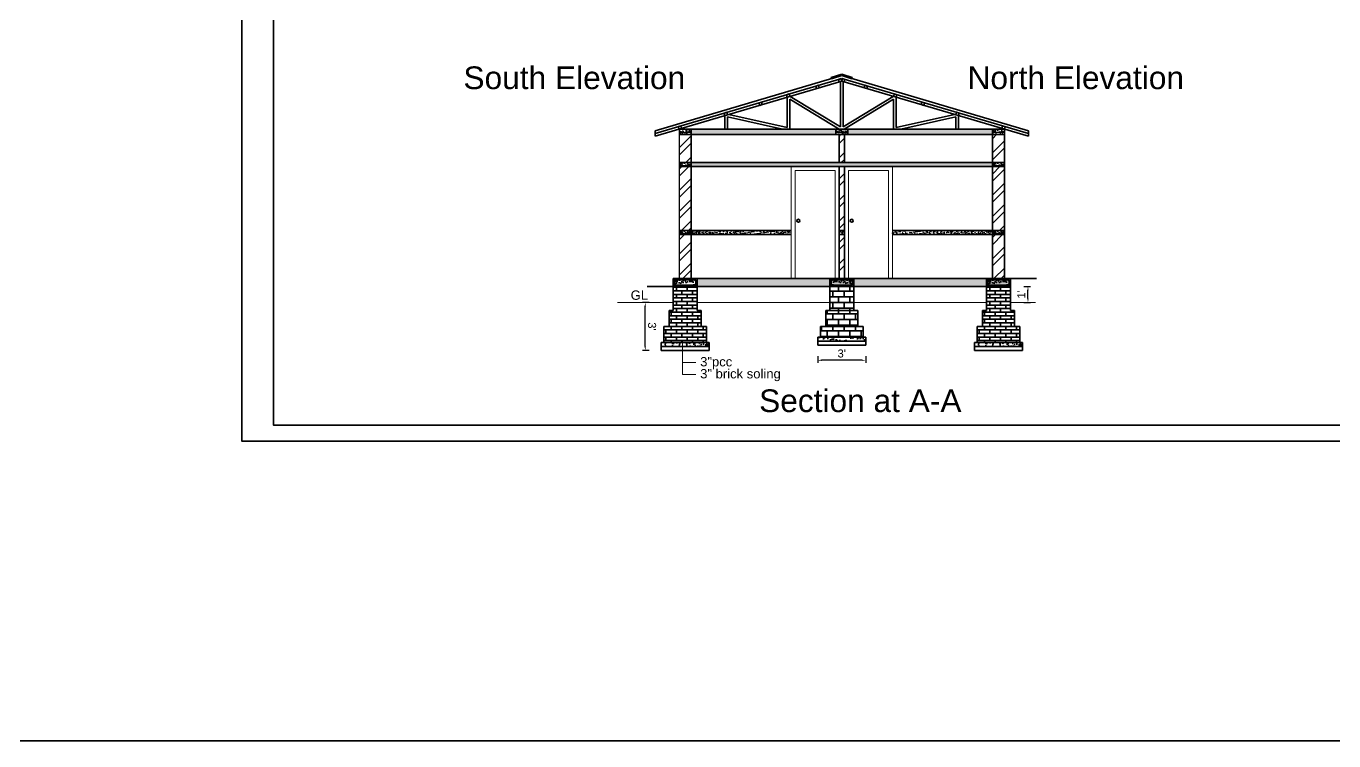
# Model space of a CAD drawing. Header units: inches. Extents: x 358077 to 378079, y -36324 to -23949.
# Drawn here: x 363263 to 364244, y -33374 to -32838 of the extents above; entities that cross this region are included whole.
import ezdxf

# ---------------------------------------------------------------- set-up
doc = ezdxf.new("R2010")
doc.units = ezdxf.units.IN
doc.header["$LTSCALE"] = 2
doc.header["$MEASUREMENT"] = 0
doc.header["$PDMODE"] = 34
doc.layers.get('0').update_dxf_attribs({"linetype": 'CONTINUOUS'})
doc.layers.get('DEFPOINTS').update_dxf_attribs({"color": 141, "linetype": 'CONTINUOUS'})
for name, color, linetype, lineweight in [('door', 20, 'CONTINUOUS', 35), ('steps', 253, 'CONTINUOUS', 20), ('WALL - A', 1, 'CONTINUOUS', 40)]:
    doc.layers.add(name, color=color, linetype=linetype, lineweight=lineweight)
doc.layers.add('Normal Wall', color=7, linetype='CONTINUOUS', lineweight=35, true_color=0xffaf89)
doc.styles.add('Lettring Text', font='arial.ttf')
doc.styles.get("Standard").update_dxf_attribs({"font": 'ARIALN.TTF'})
doc.dimstyles.new('Copy of Standard', dxfattribs={"dimtxt": 6, "dimasz": 2.875, "dimexe": 2, "dimexo": 4, "dimgap": 2, "dimtad": 1, "dimdec": 0, "dimrnd": 1, "dimzin": 0, "dimdsep": 46, "dimlunit": 4, "dimtxsty": 'Lettring Text', "dimcen": 0.1, "dimclrd": 7, "dimclre": 7, "dimclrt": 7, "dimazin": 0, "dimtfac": 0.645, "dimtdec": 0, "dimtmove": 1, "dimatfit": 0, "dimfxl": 3, "dimfxlon": 1, "dimtfillclr": 256, "dimtolj": 1, "dimtzin": 0, "dimlwd": -1, "dimlwe": -1, "dimarcsym": 2})
pattern_1 = [(50, (-55.0174, -3635.236), (3.586300913, -0.313760675), [0.375, -4.125]), (355, (-55.0174, -3635.236), (-0.693756668, 3.76096067), [0.3, -3.3]), (100.4514445, (-54.7186, -3635.262), (2.892544234, 3.447199955), [0.31870096, -3.50571056]), (46.1842, (-55.0174, -3634.236), (5.336206653, -0.827596404), [0.5625, -6.1875]), (96.6356355, (-54.573, -3634.305), (4.67330973, 4.870593004), [0.47805171, -5.2585688]), (351.184164, (-55.0174, -3634.236), (4.673309725, 4.870593), [0.45, -4.950000005]), (21, (-54.5174, -3634.486), (2.98453526, -2.013094453), [0.375, -4.125]), (326, (-54.5174, -3634.486), (1.21657666, 3.625750225), [0.3, -3.3]), (71.4514447, (-54.2687, -3634.6537), (4.201111884, 1.612655764), [0.31870095, -3.50571056]), (37.5, (-55.0174, -3635.2359), (0.0607992766, 1.664469269), [0, -3.26, 0, -3.35, 0, -3.3125]), (7.5, (-55.0174, -3635.2359), (1.315347687, 1.972058559), [0, -1.91, 0, -3.185, 0, -1.2625]), (327.5, (-56.1324, -3635.2359), (2.669112181, -0.1127743587), [0, -1.25, 0, -3.9, 0, -5.175]), (317.5, (-56.6324, -3635.236), (2.915930847, 0.500524912), [0, -1.625, 0, -2.59, 0, -3.675])]
pattern_2 = [(45, (-55.017, -3635.236), (-7.9549513, 7.9549513), []), (45, (-49.714, -3635.236), (-7.9549513, 7.9549513), [])]
pattern_3 = [(50, (299428.989, 83484.9704), (5.73808146, -0.50201708), [0.6, -6.6]), (355, (299428.989, 83484.9704), (-1.11001067, 6.01753707), [0.48, -5.28]), (100.4514, (299429.4673, 83484.9286), (4.62807505, 5.51551634), [0.50992152, -5.6091369]), (46.1842, (299428.989, 83486.5704), (8.5379284, -1.3241521), [0.9, -9.9]), (96.6356, (299429.701, 83486.46), (7.47730164, 7.79294297), [0.7648823, -8.413704]), (351.1842, (299428.989, 83486.57), (7.47729556, 7.7929488), [0.72, -7.92]), (21, (299429.789, 83486.1704), (4.77525642, -3.22095113), [0.6, -6.6]), (326, (299429.789, 83486.1704), (1.94652266, 5.80120036), [0.48, -5.28]), (71.4514, (299430.187, 83485.902), (6.72178103, 2.58024397), [0.50992152, -5.6091369]), (37.5, (299428.9891, 83484.9704), (0.097278843, 2.66315083), [0, -5.216, 0, -5.36, 0, -5.3]), (7.5, (299428.989, 83484.9704), (2.1045563, 3.155293695), [0, -3.056, 0, -5.096, 0, -2.02]), (327.5, (299427.2051, 83484.9704), (4.27057949, -0.180438974), [0, -2, 0, -6.24, 0, -8.28]), (317.5, (299426.405, 83484.9704), (4.66548935, 0.80083986), [0, -2.6, 0, -4.144, 0, -5.88])]
pattern_4 = [(50, (299663.989, 83484.9704), (5.73808146, -0.50201708), [0.6, -6.6]), (355, (299663.989, 83484.9704), (-1.11001067, 6.01753707), [0.48, -5.28]), (100.4514, (299664.4673, 83484.9286), (4.62807505, 5.51551634), [0.50992152, -5.6091369]), (46.1842, (299663.989, 83486.5704), (8.5379284, -1.3241521), [0.9, -9.9]), (96.6356, (299664.701, 83486.46), (7.47730164, 7.79294297), [0.7648823, -8.413704]), (351.1842, (299663.989, 83486.57), (7.47729556, 7.7929488), [0.72, -7.92]), (21, (299664.789, 83486.1704), (4.77525642, -3.22095113), [0.6, -6.6]), (326, (299664.789, 83486.1704), (1.94652266, 5.80120036), [0.48, -5.28]), (71.4514, (299665.187, 83485.902), (6.72178103, 2.58024397), [0.50992152, -5.6091369]), (37.5, (299663.9891, 83484.9704), (0.097278843, 2.66315083), [0, -5.216, 0, -5.36, 0, -5.3]), (7.5, (299663.989, 83484.9704), (2.1045563, 3.155293695), [0, -3.056, 0, -5.096, 0, -2.02]), (327.5, (299662.2051, 83484.9704), (4.27057949, -0.180438974), [0, -2, 0, -6.24, 0, -8.28]), (317.5, (299661.405, 83484.9704), (4.66548935, 0.80083986), [0, -2.6, 0, -4.144, 0, -5.88])]
pattern_5 = [(130, (428202.983, 83484.9704), (-5.73808146, -0.50201708), [0.6, -6.6]), (185, (428202.983, 83484.9704), (1.11001067, 6.01753707), [0.48, -5.28]), (79.5486, (428202.505, 83484.9286), (-4.62807505, 5.51551634), [0.50992152, -5.6091369]), (133.8158, (428202.983, 83486.5704), (-8.5379284, -1.3241521), [0.9, -9.9]), (83.3644, (428202.271, 83486.46), (-7.47730164, 7.79294297), [0.7648823, -8.413704]), (188.8158, (428202.983, 83486.57), (-7.47729556, 7.7929488), [0.72, -7.92]), (159, (428202.183, 83486.1704), (-4.77525642, -3.22095113), [0.6, -6.6]), (214, (428202.183, 83486.1704), (-1.94652266, 5.80120036), [0.48, -5.28]), (108.5486, (428201.785, 83485.902), (-6.72178103, 2.58024397), [0.50992152, -5.6091369]), (142.5, (428202.983, 83484.9704), (-0.097278843, 2.66315083), [0, -5.216, 0, -5.36, 0, -5.3]), (172.5, (428202.983, 83484.9704), (-2.1045563, 3.155293695), [0, -3.056, 0, -5.096, 0, -2.02]), (212.5, (428204.767, 83484.9704), (-4.27057949, -0.180438974), [0, -2, 0, -6.24, 0, -8.28]), (222.5, (428205.567, 83484.9704), (-4.66548935, 0.80083986), [0, -2.6, 0, -4.144, 0, -5.88])]
pattern_6 = [(0, (396070.4567, 46225.605), (0, 4.25), []), (90, (396070.457, 46225.605), (-8.5, 5e-16), [4.25, -4.25]), (90, (396074.707, 46225.605), (-8.5, 5e-16), [-4.25, 4.25])]

# ---------------------------------------------------------------- blocks, each defined once
blk = doc.blocks.new('*D424')
at = {"color": 7, "transparency": 16777216}
for p, q in [((363730.42, -33045.26), (363725.42, -33045.26)), ((363727.42, -33078.38), (363727.42, -33048.13)), ((363730.42, -33081.25), (363725.42, -33081.25))]:
    blk.add_line(p, q, dxfattribs=at)
at = {"color": 7, "linetype": 'ByBlock', "transparency": 16777216}
for points in [[(363727.9, -33048.13), (363726.94, -33048.13), (363727.42, -33045.26)], [(363727.9, -33078.38), (363726.94, -33078.38), (363727.42, -33081.25)]]:
    blk.add_solid(points, dxfattribs=at)
at = {"layer": 'DEFPOINTS', "color": 0, "linetype": 'ByBlock', "transparency": 16777216}
for p in [(363727.42, -33045.26), (363739.24, -33045.26), (363739.24, -33081.25)]:
    blk.add_point(p, dxfattribs=at)
at = {"color": 7, "linetype": 'ByBlock', "lineweight": 5, "transparency": 16777216, "insert": (363732.49, -33063.25), "char_height": 6, "attachment_point": 5, "rotation": 270.00118, "style": 'Lettring Text'}
blk.add_mtext("\\A1;3'", dxfattribs=at)
blk = doc.blocks.new('*D425')
at = {"color": 7, "transparency": 16777216}
for p, q in [((364011.45, -33033.25), (364016.45, -33033.25)), ((364014.45, -33042.38), (364014.45, -33036.13)), ((364011.45, -33045.26), (364016.45, -33045.26))]:
    blk.add_line(p, q, dxfattribs=at)
at = {"color": 7, "linetype": 'ByBlock', "transparency": 16777216}
for points in [[(364013.97, -33036.13), (364014.93, -33036.13), (364014.45, -33033.25)], [(364013.97, -33042.38), (364014.93, -33042.38), (364014.45, -33045.26)]]:
    blk.add_solid(points, dxfattribs=at)
at = {"layer": 'DEFPOINTS', "color": 0, "linetype": 'ByBlock', "transparency": 16777216}
for p in [(364001.24, -33033.25), (364014.45, -33033.25), (364001.24, -33045.26)]:
    blk.add_point(p, dxfattribs=at)
at = {"color": 7, "linetype": 'ByBlock', "lineweight": 5, "transparency": 16777216, "insert": (364009.44, -33039.25), "char_height": 6, "attachment_point": 5, "rotation": 90, "style": 'Lettring Text'}
blk.add_mtext("\\A1;1'", dxfattribs=at)
blk = doc.blocks.new('*D423')
at = {"color": 7, "transparency": 16777216}
for p, q in [((363856.74, -33085.64), (363856.74, -33090.64)), ((363889.86, -33088.64), (363859.61, -33088.64)), ((363892.74, -33085.64), (363892.74, -33090.64))]:
    blk.add_line(p, q, dxfattribs=at)
at = {"color": 7, "linetype": 'ByBlock', "transparency": 16777216}
for points in [[(363859.61, -33088.16), (363859.61, -33089.12), (363856.74, -33088.64)], [(363889.86, -33088.16), (363889.86, -33089.12), (363892.74, -33088.64)]]:
    blk.add_solid(points, dxfattribs=at)
at = {"layer": 'DEFPOINTS', "color": 0, "linetype": 'ByBlock', "transparency": 16777216}
for p in [(363856.74, -33077.25), (363892.74, -33077.25), (363856.74, -33088.64)]:
    blk.add_point(p, dxfattribs=at)
at = {"color": 7, "linetype": 'ByBlock', "lineweight": 5, "transparency": 16777216, "insert": (363874.74, -33083.57), "char_height": 6, "attachment_point": 5, "style": 'Lettring Text'}
blk.add_mtext("\\A1;3'", dxfattribs=at)

msp = doc.modelspace()

# ---------------------------------------------------------------- hatches: boundary and pattern name
at = {"linetype": 'ByBlock', "lineweight": 5}
h = msp.add_hatch(dxfattribs=at)
h.set_pattern_fill('AR-CONC', scale=0.5, style=0)
h.set_pattern_definition(pattern_1)
h.paths.add_polyline_path([(363761.74, -32915.25), (363752.74, -32915.25), (363752.74, -32919.25), (363761.74, -32919.25)])
h.paths.add_polyline_path([(363760.67, -32917.76, -0.424176), (363760.16, -32917.27, -1), (363761.15, -32917.27, -0.404321), (363760.67, -32917.76), (363753.84, -32917.76, -0.424176), (363753.32, -32917.27, -1), (363754.31, -32917.27, -0.404321), (363753.84, -32917.76)], flags=16)
h = msp.add_hatch(color=7, dxfattribs=at)
h.paths.add_polyline_path([(363753.32, -32917.27, -0.414214), (363753.82, -32916.77), (363753.99, -32916.8, -0.315664), (363754.31, -32917.27, -1)])
h.paths.add_polyline_path([(363760.48, -32916.8), (363760.65, -32916.77, -0.414214), (363761.15, -32917.27, -0.404321), (363760.67, -32917.76), (363760.64, -32917.76, -0.404321), (363760.16, -32917.27, -0.315664)])
h = msp.add_hatch(dxfattribs=at)
h.set_pattern_fill('AR-CONC', scale=0.5, style=0)
h.set_pattern_definition(pattern_1)
h.paths.add_polyline_path([(363870.24, -32915.25), (363761.74, -32915.25), (363761.74, -32919.25), (363870.24, -32919.25)])
h = msp.add_hatch(dxfattribs=at)
h.set_pattern_fill('AR-CONC', scale=0.5, style=0)
h.set_pattern_definition(pattern_1)
h.paths.add_polyline_path([(363879.24, -32915.25), (363870.24, -32915.25), (363870.24, -32919.25), (363879.24, -32919.25)])
h.paths.add_polyline_path([(363878.17, -32917.76, -0.424176), (363877.66, -32917.27, -1), (363878.65, -32917.27, -0.404321), (363878.17, -32917.76), (363871.34, -32917.76, -0.424176), (363870.82, -32917.27, -1), (363871.81, -32917.27, -0.404321), (363871.34, -32917.76)], flags=16)
h = msp.add_hatch(color=7, dxfattribs=at)
h.paths.add_polyline_path([(363870.82, -32917.27, -0.414214), (363871.32, -32916.77), (363871.49, -32916.8, -0.315664), (363871.81, -32917.27, -1)])
h.paths.add_polyline_path([(363877.98, -32916.8), (363878.15, -32916.77, -0.414214), (363878.65, -32917.27, -0.404321), (363878.17, -32917.76), (363878.14, -32917.76, -0.404321), (363877.66, -32917.27, -0.315664)])
h = msp.add_hatch(dxfattribs=at)
h.set_pattern_fill('AR-CONC', scale=0.5, style=0)
h.set_pattern_definition(pattern_1)
h.paths.add_polyline_path([(363987.74, -32919.25), (363987.74, -32915.25), (363879.24, -32915.25), (363879.24, -32919.25)])
h = msp.add_hatch(dxfattribs=at)
h.set_pattern_fill('AR-CONC', scale=0.5, style=0)
h.set_pattern_definition(pattern_1)
h.paths.add_polyline_path([(363996.74, -32915.25), (363987.74, -32915.25), (363987.74, -32919.25), (363996.74, -32919.25)])
h.paths.add_polyline_path([(363995.67, -32917.76, -0.424176), (363995.16, -32917.27, -1), (363996.15, -32917.27, -0.404321), (363995.67, -32917.76), (363988.84, -32917.76, -0.424176), (363988.32, -32917.27, -1), (363989.31, -32917.27, -0.404321), (363988.84, -32917.76)], flags=16)
h = msp.add_hatch(color=7, dxfattribs=at)
h.paths.add_polyline_path([(363988.32, -32917.27, -0.414214), (363988.82, -32916.77), (363988.99, -32916.8, -0.315664), (363989.31, -32917.27, -1)])
h.paths.add_polyline_path([(363995.48, -32916.8), (363995.65, -32916.77, -0.414214), (363996.15, -32917.27, -0.404321), (363995.67, -32917.76), (363995.64, -32917.76, -0.404321), (363995.16, -32917.27, -0.315664)])
h = msp.add_hatch(dxfattribs=at)
h.set_pattern_fill('AR-CONC', scale=0.5, style=0)
h.set_pattern_definition([(50, (317513.8108, 35864.4994), (3.58630091, -0.31376067), [0.375, -4.125]), (355, (317513.8108, 35864.4994), (-0.69375667, 3.76096067), [0.3, -3.3]), (100.4514, (317514.1097, 35864.4733), (2.89254691, 3.44719771), [0.31870095, -3.50571056]), (46.1842, (317513.811, 35865.4994), (5.33620524, -0.82759507), [0.5625, -6.1875]), (96.6356, (317514.2555, 35865.4304), (4.67331353, 4.87058935), [0.47805144, -5.258565]), (351.1842, (317513.811, 35865.4994), (4.67330973, 4.870593), [0.45, -4.95]), (21, (317514.3108, 35865.2494), (2.98453526, -2.01309445), [0.375, -4.125]), (326, (317514.3108, 35865.2494), (1.21657666, 3.62575023), [0.3, -3.3]), (71.4514, (317514.5595, 35865.0816), (4.20111314, 1.61265248), [0.31870095, -3.50571056]), (37.5, (317513.8108, 35864.4994), (0.060799277, 1.66446927), [0, -3.26, 0, -3.35, 0, -3.3125]), (7.5, (317513.8108, 35864.4994), (1.315347687, 1.97205856), [0, -1.91, 0, -3.185, 0, -1.2625]), (327.5, (317512.6958, 35864.4994), (2.66911218, -0.112774359), [0, -1.25, 0, -3.9, 0, -5.175]), (317.5, (317512.1958, 35864.4994), (2.91593085, 0.50052491), [0, -1.625, 0, -2.59, 0, -3.675])])
h.paths.add_polyline_path([(363761.74, -32940.25), (363752.74, -32940.25), (363752.74, -32943.25), (363761.74, -32943.25)])
h.paths.add_polyline_path([(363760.64, -32942.39, -0.404321), (363760.16, -32941.89, -1), (363761.15, -32941.89, -0.424176), (363760.64, -32942.39), (363753.84, -32942.39, -0.424176), (363753.32, -32941.89, -1), (363754.31, -32941.89, -0.404321), (363753.84, -32942.39)], flags=16)
h = msp.add_hatch(color=7, dxfattribs=at)
h.paths.add_polyline_path([(363761.15, -32941.89, 0.414214), (363760.65, -32941.4), (363760.48, -32941.43, 0.315664), (363760.16, -32941.89, 1)])
h.paths.add_polyline_path([(363753.99, -32941.43), (363753.82, -32941.4, 0.414214), (363753.32, -32941.89, 0.404321), (363753.8, -32942.39), (363753.84, -32942.39, 0.404321), (363754.31, -32941.89, 0.315664)])
h = msp.add_hatch(dxfattribs=at)
h.set_pattern_fill('AR-CONC', scale=0.5, style=0)
h.set_pattern_definition(pattern_1)
h.paths.add_polyline_path([(363987.74, -32943.25), (363987.74, -32940.25), (363761.74, -32940.25), (363761.74, -32943.25)])
h = msp.add_hatch(dxfattribs=at)
h.set_pattern_fill('AR-CONC', scale=0.5, style=0)
h.set_pattern_definition([(50, (317748.8108, 35864.4994), (3.58630091, -0.31376067), [0.375, -4.125]), (355, (317748.8108, 35864.4994), (-0.69375667, 3.76096067), [0.3, -3.3]), (100.4514, (317749.1097, 35864.4733), (2.89254691, 3.44719771), [0.31870095, -3.50571056]), (46.1842, (317748.811, 35865.4994), (5.33620524, -0.82759507), [0.5625, -6.1875]), (96.6356, (317749.2555, 35865.4304), (4.67331353, 4.87058935), [0.47805144, -5.258565]), (351.1842, (317748.811, 35865.4994), (4.67330973, 4.870593), [0.45, -4.95]), (21, (317749.3108, 35865.2494), (2.98453526, -2.01309445), [0.375, -4.125]), (326, (317749.3108, 35865.2494), (1.21657666, 3.62575023), [0.3, -3.3]), (71.4514, (317749.5595, 35865.0816), (4.20111314, 1.61265248), [0.31870095, -3.50571056]), (37.5, (317748.8108, 35864.4994), (0.060799277, 1.66446927), [0, -3.26, 0, -3.35, 0, -3.3125]), (7.5, (317748.8108, 35864.4994), (1.315347687, 1.97205856), [0, -1.91, 0, -3.185, 0, -1.2625]), (327.5, (317747.6958, 35864.4994), (2.66911218, -0.112774359), [0, -1.25, 0, -3.9, 0, -5.175]), (317.5, (317747.1958, 35864.4994), (2.91593085, 0.50052491), [0, -1.625, 0, -2.59, 0, -3.675])])
h.paths.add_polyline_path([(363996.74, -32940.25), (363987.74, -32940.25), (363987.74, -32943.25), (363996.74, -32943.25)])
h.paths.add_polyline_path([(363995.64, -32942.39, -0.404321), (363995.16, -32941.89, -1), (363996.15, -32941.89, -0.424176), (363995.64, -32942.39), (363988.84, -32942.39, -0.424176), (363988.32, -32941.89, -1), (363989.31, -32941.89, -0.404321), (363988.84, -32942.39)], flags=16)
h = msp.add_hatch(color=7, dxfattribs=at)
h.paths.add_polyline_path([(363996.15, -32941.89, 0.414214), (363995.65, -32941.4), (363995.48, -32941.43, 0.315664), (363995.16, -32941.89, 1)])
h.paths.add_polyline_path([(363988.99, -32941.43), (363988.82, -32941.4, 0.414214), (363988.32, -32941.89, 0.404321), (363988.8, -32942.39), (363988.84, -32942.39, 0.404321), (363989.31, -32941.89, 0.315664)])
h = msp.add_hatch(dxfattribs=at)
h.set_pattern_fill('AR-CONC', scale=0.5, style=0)
h.set_pattern_definition([(50, (317513.8108, 35813.4994), (3.58630091, -0.31376067), [0.375, -4.125]), (355, (317513.8108, 35813.4994), (-0.69375667, 3.76096067), [0.3, -3.3]), (100.4514, (317514.1097, 35813.4733), (2.89254691, 3.44719771), [0.31870095, -3.50571056]), (46.1842, (317513.811, 35814.4994), (5.33620524, -0.82759507), [0.5625, -6.1875]), (96.6356, (317514.2555, 35814.4304), (4.67331353, 4.87058935), [0.47805144, -5.258565]), (351.1842, (317513.811, 35814.4994), (4.67330973, 4.870593), [0.45, -4.95]), (21, (317514.3108, 35814.2494), (2.98453526, -2.01309445), [0.375, -4.125]), (326, (317514.3108, 35814.2494), (1.21657666, 3.62575023), [0.3, -3.3]), (71.4514, (317514.5595, 35814.0816), (4.20111314, 1.61265248), [0.31870095, -3.50571056]), (37.5, (317513.8108, 35813.4994), (0.060799277, 1.66446927), [0, -3.26, 0, -3.35, 0, -3.3125]), (7.5, (317513.8108, 35813.4994), (1.315347687, 1.97205856), [0, -1.91, 0, -3.185, 0, -1.2625]), (327.5, (317512.6958, 35813.4994), (2.66911218, -0.112774359), [0, -1.25, 0, -3.9, 0, -5.175]), (317.5, (317512.1958, 35813.4994), (2.91593085, 0.50052491), [0, -1.625, 0, -2.59, 0, -3.675])])
h.paths.add_polyline_path([(363761.74, -32991.25), (363752.74, -32991.25), (363752.74, -32994.25), (363761.74, -32994.25)])
h.paths.add_polyline_path([(363760.64, -32993.39, -0.404321), (363760.16, -32992.89, -1), (363761.15, -32992.89, -0.424176), (363760.64, -32993.39), (363753.84, -32993.39, -0.424176), (363753.32, -32992.89, -1), (363754.31, -32992.89, -0.404321), (363753.84, -32993.39)], flags=16)
h = msp.add_hatch(color=7, dxfattribs=at)
h.paths.add_polyline_path([(363761.15, -32992.89, 0.414214), (363760.65, -32992.4), (363760.48, -32992.43, 0.315664), (363760.16, -32992.89, 1)])
h.paths.add_polyline_path([(363753.99, -32992.43), (363753.82, -32992.4, 0.414214), (363753.32, -32992.89, 0.404321), (363753.8, -32993.39), (363753.84, -32993.39, 0.404321), (363754.31, -32992.89, 0.315664)])
h = msp.add_hatch(dxfattribs=at)
h.set_pattern_fill('AR-CONC', scale=0.5, style=0)
h.set_pattern_definition(pattern_1)
h.paths.add_polyline_path([(363836.74, -32994.25), (363836.74, -32991.25), (363761.74, -32991.25), (363761.74, -32994.25)])
h = msp.add_hatch(dxfattribs=at)
h.set_pattern_fill('AR-CONC', scale=0.5, style=0)
h.set_pattern_definition(pattern_1)
h.paths.add_polyline_path([(363876.74, -32994.25), (363876.74, -32991.25), (363872.74, -32991.25), (363872.74, -32994.25)])
h = msp.add_hatch(dxfattribs=at)
h.set_pattern_fill('AR-CONC', scale=0.5, style=0)
h.set_pattern_definition(pattern_1)
h.paths.add_polyline_path([(363912.74, -32991.25), (363912.74, -32994.25), (363987.74, -32994.25), (363987.74, -32991.25)])
h = msp.add_hatch(dxfattribs=at)
h.set_pattern_fill('AR-CONC', scale=0.5, style=0)
h.set_pattern_definition([(50, (317748.8108, 35813.4994), (3.58630091, -0.31376067), [0.375, -4.125]), (355, (317748.8108, 35813.4994), (-0.69375667, 3.76096067), [0.3, -3.3]), (100.4514, (317749.1097, 35813.4733), (2.89254691, 3.44719771), [0.31870095, -3.50571056]), (46.1842, (317748.811, 35814.4994), (5.33620524, -0.82759507), [0.5625, -6.1875]), (96.6356, (317749.2555, 35814.4304), (4.67331353, 4.87058935), [0.47805144, -5.258565]), (351.1842, (317748.811, 35814.4994), (4.67330973, 4.870593), [0.45, -4.95]), (21, (317749.3108, 35814.2494), (2.98453526, -2.01309445), [0.375, -4.125]), (326, (317749.3108, 35814.2494), (1.21657666, 3.62575023), [0.3, -3.3]), (71.4514, (317749.5595, 35814.0816), (4.20111314, 1.61265248), [0.31870095, -3.50571056]), (37.5, (317748.8108, 35813.4994), (0.060799277, 1.66446927), [0, -3.26, 0, -3.35, 0, -3.3125]), (7.5, (317748.8108, 35813.4994), (1.315347687, 1.97205856), [0, -1.91, 0, -3.185, 0, -1.2625]), (327.5, (317747.6958, 35813.4994), (2.66911218, -0.112774359), [0, -1.25, 0, -3.9, 0, -5.175]), (317.5, (317747.1958, 35813.4994), (2.91593085, 0.50052491), [0, -1.625, 0, -2.59, 0, -3.675])])
h.paths.add_polyline_path([(363996.74, -32991.25), (363987.74, -32991.25), (363987.74, -32994.25), (363996.74, -32994.25)])
h.paths.add_polyline_path([(363995.64, -32993.39, -0.404321), (363995.16, -32992.89, -1), (363996.15, -32992.89, -0.424176), (363995.64, -32993.39), (363988.84, -32993.39, -0.424176), (363988.32, -32992.89, -1), (363989.31, -32992.89, -0.404321), (363988.84, -32993.39)], flags=16)
h = msp.add_hatch(color=7, dxfattribs=at)
h.paths.add_polyline_path([(363996.15, -32992.89, 0.414214), (363995.65, -32992.4), (363995.48, -32992.43, 0.315664), (363995.16, -32992.89, 1)])
h.paths.add_polyline_path([(363988.99, -32992.43), (363988.82, -32992.4, 0.414214), (363988.32, -32992.89, 0.404321), (363988.8, -32993.39), (363988.84, -32993.39, 0.404321), (363989.31, -32992.89, 0.315664)])
at = {"layer": 'door', "ltscale": 0.5}
h = msp.add_hatch(dxfattribs=at)
h.set_pattern_fill('AR-CONC', color=256, scale=0.8, style=0)
h.set_pattern_definition(pattern_3)
h.paths.add_polyline_path([(363766.24, -33027.25), (363748.24, -33027.25), (363748.24, -33033.25), (363766.24, -33033.25), (363766.24, -33028.2)])
h.paths.add_polyline_path([(363765.24, -33028.2), (363765.24, -33032.25), (363749.24, -33032.25), (363749.24, -33028.2), (363749.54, -33028.2, -0.049683), (363749.6, -33028.2)], flags=16)
h.paths.add_polyline_path([(363765.23, -33028.54, -1), (363764.56, -33028.54, -1)], flags=0)
h.paths.add_polyline_path([(363765.24, -33031.92, -1), (363764.57, -33031.92, -1)], flags=16)
h.paths.add_polyline_path([(363749.91, -33031.92, -1), (363749.24, -33031.92, -1)], flags=16)
h = msp.add_hatch(dxfattribs=at)
h.set_pattern_fill('AR-CONC', color=256, scale=0.8, style=0)
h.set_pattern_definition(pattern_3)
h.paths.add_polyline_path([(363765.24, -33028.2), (363749.24, -33028.2), (363749.24, -33032.25), (363765.24, -33032.25)])
h = msp.add_hatch(color=256, dxfattribs=at)
h.paths.add_polyline_path([(363749.91, -33028.53, 0.385424), (363749.6, -33028.2), (363749.54, -33028.2, 0.385424), (363749.24, -33028.53, 1)])
h.paths.add_polyline_path([(363749.24, -33031.92, 1), (363749.91, -33031.92, 1)])
h.paths.add_polyline_path([(363764.56, -33028.54, 1), (363765.23, -33028.54, 1)])
h.paths.add_polyline_path([(363764.57, -33031.92, 1), (363765.24, -33031.92, 1)])
h = msp.add_hatch(dxfattribs=at)
h.set_pattern_fill('AR-CONC', color=256, scale=0.8, style=0)
h.set_pattern_definition(pattern_5)
h.paths.add_polyline_path([(363883.74, -33027.25), (363883.74, -33033.25), (363865.74, -33033.25), (363865.74, -33028.2), (363865.74, -33027.25)])
h.paths.add_polyline_path([(363882.74, -33032.25), (363882.74, -33028.2), (363882.43, -33028.2, 0.049683), (363882.37, -33028.2), (363866.74, -33028.2), (363866.74, -33032.25)], flags=16)
h.paths.add_polyline_path([(363867.41, -33028.54, 1), (363866.74, -33028.54, 1)], flags=0)
h.paths.add_polyline_path([(363867.41, -33031.92, 1), (363866.74, -33031.92, 1)], flags=16)
h.paths.add_polyline_path([(363882.74, -33031.92, 1), (363882.07, -33031.92, 1)], flags=16)
h = msp.add_hatch(dxfattribs=at)
h.set_pattern_fill('AR-CONC', color=256, scale=0.8, style=0)
h.set_pattern_definition(pattern_5)
h.paths.add_polyline_path([(363866.74, -33028.2), (363882.74, -33028.2), (363882.74, -33032.25), (363866.74, -33032.25)])
h = msp.add_hatch(dxfattribs=at)
h.set_pattern_fill('AR-CONC', color=256, scale=0.8, style=0)
h.set_pattern_definition(pattern_4)
h.paths.add_polyline_path([(364001.24, -33027.25), (363983.24, -33027.25), (363983.24, -33033.25), (364001.24, -33033.25), (364001.24, -33028.2)])
h.paths.add_polyline_path([(364000.24, -33028.2), (364000.24, -33032.25), (363984.24, -33032.25), (363984.24, -33028.2), (363984.54, -33028.2, -0.049683), (363984.6, -33028.2)], flags=16)
h.paths.add_polyline_path([(364000.23, -33028.54, -1), (363999.56, -33028.54, -1)], flags=0)
h.paths.add_polyline_path([(364000.24, -33031.92, -1), (363999.57, -33031.92, -1)], flags=16)
h.paths.add_polyline_path([(363984.91, -33031.92, -1), (363984.24, -33031.92, -1)], flags=16)
h = msp.add_hatch(dxfattribs=at)
h.set_pattern_fill('AR-CONC', color=256, scale=0.8, style=0)
h.set_pattern_definition(pattern_4)
h.paths.add_polyline_path([(364000.24, -33028.2), (363984.24, -33028.2), (363984.24, -33032.25), (364000.24, -33032.25)])
h = msp.add_hatch(color=256, dxfattribs=at)
h.paths.add_polyline_path([(363984.91, -33028.53, 0.385424), (363984.6, -33028.2), (363984.54, -33028.2, 0.385424), (363984.24, -33028.53, 1)])
h.paths.add_polyline_path([(363984.24, -33031.92, 1), (363984.91, -33031.92, 1)])
h.paths.add_polyline_path([(363999.56, -33028.54, 1), (364000.23, -33028.54, 1)])
h.paths.add_polyline_path([(363999.57, -33031.92, 1), (364000.24, -33031.92, 1)])
h = msp.add_hatch(dxfattribs=at)
h.set_pattern_fill('AR-BRSTD', color=256)
h.set_pattern_definition([(0, (208354.9151, -6139.824), (0, 2.667), []), (90, (208354.915, -6139.824), (-4, 2.667), [2.667, -2.667])])
h.paths.add_polyline_path([(363766.24, -33033.25), (363748.24, -33033.25), (363748.24, -33051.25), (363766.24, -33051.25)])
h.paths.add_polyline_path([(363769.24, -33051.25), (363745.24, -33051.25), (363745.24, -33063.25), (363766.24, -33063.25), (363769.24, -33063.25)])
h.paths.add_polyline_path([(363773.24, -33063.25), (363766.24, -33063.25), (363745.24, -33063.25), (363741.24, -33063.25), (363741.24, -33075.25), (363773.24, -33075.25)])
h = msp.add_hatch(dxfattribs=at)
h.set_pattern_fill('BRICK', color=256, scale=17, style=0)
h.set_pattern_definition(pattern_6)
h.paths.add_polyline_path([(363862.74, -33051.25), (363886.74, -33051.25), (363886.74, -33063.25), (363865.74, -33063.25), (363862.74, -33063.25)])
h.paths.add_polyline_path([(363865.74, -33033.25), (363883.74, -33033.25), (363883.74, -33039.25), (363883.74, -33051.25), (363865.74, -33051.25)])
h = msp.add_hatch(dxfattribs=at)
h.set_pattern_fill('AR-BRSTD', color=256)
h.set_pattern_definition([(0, (208589.9151, -6139.824), (0, 2.667), []), (90, (208589.915, -6139.824), (-4, 2.667), [2.667, -2.667])])
h.paths.add_polyline_path([(364001.24, -33033.25), (363983.24, -33033.25), (363983.24, -33051.25), (364001.24, -33051.25)])
h.paths.add_polyline_path([(364004.24, -33051.25), (363980.24, -33051.25), (363980.24, -33063.25), (364001.24, -33063.25), (364004.24, -33063.25)])
h.paths.add_polyline_path([(364008.24, -33063.25), (364001.24, -33063.25), (363980.24, -33063.25), (363976.24, -33063.25), (363976.24, -33075.25), (364008.24, -33075.25)])
h = msp.add_hatch(dxfattribs=at)
h.set_pattern_fill('BRICK', color=256, scale=17, style=0)
h.set_pattern_definition(pattern_6)
h.paths.add_polyline_path([(363858.74, -33063.25), (363890.74, -33063.25), (363890.74, -33071.25), (363858.74, -33071.25)])
h = msp.add_hatch(dxfattribs=at)
h.set_pattern_fill('AR-CONC', color=256, style=0)
h.set_pattern_definition([(50, (358989.4966, 35367.629), (7.17260183, -0.62752135), [0.75, -8.25]), (355, (358989.4966, 35367.629), (-1.3875133, 7.5219213), [0.6, -6.6]), (100.4514, (358990.094, 35367.577), (5.7850938, 6.8943954), [0.6374019, -7.0114211]), (46.1842, (358989.497, 35369.629), (10.6724105, -1.6551901), [1.125, -12.375]), (96.6356, (358990.386, 35369.491), (9.346627, 9.7411787), [0.9561029, -10.51713]), (351.1842, (358989.497, 35369.629), (9.3466195, 9.741186), [0.9, -9.9]), (21, (358990.4966, 35369.129), (5.9690705, -4.0261889), [0.75, -8.25]), (326, (358990.4966, 35369.129), (2.4331533, 7.25150045), [0.6, -6.6]), (71.4514, (358990.994, 35368.7936), (8.4022263, 3.225305), [0.6374019, -7.0114211]), (37.5, (358989.4966, 35367.629), (0.12159855, 3.32893854), [0, -6.52, 0, -6.7, 0, -6.625]), (7.5, (358989.4966, 35367.629), (2.63069537, 3.94411712), [0, -3.82, 0, -6.37, 0, -2.525]), (327.5, (358987.2666, 35367.629), (5.33822436, -0.22554872), [0, -2.5, 0, -7.8, 0, -10.35]), (317.5, (358986.2666, 35367.629), (5.8318617, 1.00104982), [0, -3.25, 0, -5.18, 0, -7.35])])
h.paths.add_polyline_path([(363775.24, -33075.25), (363739.24, -33075.25), (363739.24, -33078.25), (363775.24, -33078.25)])
h = msp.add_hatch(dxfattribs=at)
h.set_pattern_fill('AR-CONC', color=256, style=0)
h.set_pattern_definition([(130, (368456.4755, 35371.629), (-7.17260183, -0.62752135), [0.75, -8.25]), (185, (368456.4755, 35371.629), (1.3875133, 7.5219213), [0.6, -6.6]), (79.5486, (368455.878, 35371.577), (-5.7850938, 6.8943954), [0.6374019, -7.0114211]), (133.8158, (368456.4755, 35373.629), (-10.6724105, -1.6551901), [1.125, -12.375]), (83.3644, (368455.586, 35373.491), (-9.346627, 9.7411787), [0.9561029, -10.51713]), (188.8158, (368456.475, 35373.629), (-9.3466195, 9.741186), [0.9, -9.9]), (159, (368455.4755, 35373.129), (-5.9690705, -4.0261889), [0.75, -8.25]), (214, (368455.4755, 35373.129), (-2.4331533, 7.25150045), [0.6, -6.6]), (108.5486, (368454.978, 35372.7936), (-8.4022263, 3.225305), [0.6374019, -7.0114211]), (142.5, (368456.4755, 35371.629), (-0.12159855, 3.32893854), [0, -6.52, 0, -6.7, 0, -6.625]), (172.5, (368456.4755, 35371.629), (-2.63069537, 3.94411712), [0, -3.82, 0, -6.37, 0, -2.525]), (212.5, (368458.7055, 35371.629), (-5.33822436, -0.22554872), [0, -2.5, 0, -7.8, 0, -10.35]), (222.5, (368459.7055, 35371.629), (-5.8318617, 1.00104982), [0, -3.25, 0, -5.18, 0, -7.35])])
h.paths.add_polyline_path([(363892.74, -33071.25), (363892.74, -33074.25), (363878.19, -33074.25), (363878.19, -33071.25)])
h.paths.add_polyline_path([(363878.19, -33074.25), (363856.74, -33074.25), (363856.74, -33071.25), (363878.19, -33071.25)])
h = msp.add_hatch(dxfattribs=at)
h.set_pattern_fill('AR-CONC', color=256, style=0)
h.set_pattern_definition([(50, (359224.4966, 35367.629), (7.17260183, -0.62752135), [0.75, -8.25]), (355, (359224.4966, 35367.629), (-1.3875133, 7.5219213), [0.6, -6.6]), (100.4514, (359225.094, 35367.577), (5.7850938, 6.8943954), [0.6374019, -7.0114211]), (46.1842, (359224.497, 35369.629), (10.6724105, -1.6551901), [1.125, -12.375]), (96.6356, (359225.386, 35369.491), (9.346627, 9.7411787), [0.9561029, -10.51713]), (351.1842, (359224.497, 35369.629), (9.3466195, 9.741186), [0.9, -9.9]), (21, (359225.4966, 35369.129), (5.9690705, -4.0261889), [0.75, -8.25]), (326, (359225.4966, 35369.129), (2.4331533, 7.25150045), [0.6, -6.6]), (71.4514, (359225.994, 35368.7936), (8.4022263, 3.225305), [0.6374019, -7.0114211]), (37.5, (359224.4966, 35367.629), (0.12159855, 3.32893854), [0, -6.52, 0, -6.7, 0, -6.625]), (7.5, (359224.4966, 35367.629), (2.63069537, 3.94411712), [0, -3.82, 0, -6.37, 0, -2.525]), (327.5, (359222.2666, 35367.629), (5.33822436, -0.22554872), [0, -2.5, 0, -7.8, 0, -10.35]), (317.5, (359221.2666, 35367.629), (5.8318617, 1.00104982), [0, -3.25, 0, -5.18, 0, -7.35])])
h.paths.add_polyline_path([(364010.24, -33075.25), (363974.24, -33075.25), (363974.24, -33078.25), (364010.24, -33078.25)])
at = {"layer": 'steps', "ltscale": 0.3}
h = msp.add_hatch(dxfattribs=at)
h.set_pattern_fill('AR-CONC', scale=0.8, style=0)
h.set_pattern_definition([(50, (363892.236, -33030.2516), (5.73808, -0.50202), [0.6, -6.6]), (355, (363892.236, -33030.2516), (-1.11, 6.01754), [0.48, -5.28]), (100.4514, (363892.714, -33030.2934), (4.62807, 5.51552), [0.50992, -5.60914]), (46.184, (363892.236, -33028.6516), (8.53793, -1.32415), [0.9, -9.9]), (96.636, (363892.9475, -33028.762), (7.4773, 7.79295), [0.7649, -8.4137]), (351.184, (363892.236, -33028.652), (7.4773, 7.79295), [0.72, -7.92]), (21, (363893.036, -33029.0516), (4.77526, -3.22095), [0.6, -6.6]), (326, (363893.036, -33029.0516), (1.94652, 5.8012), [0.48, -5.28]), (71.4514, (363893.434, -33029.32), (6.72178, 2.58025), [0.50992, -5.60914]), (37.5, (363892.236, -33030.2516), (0.09728, 2.66315), [0, -5.216, 0, -5.36, 0, -5.3]), (7.5, (363892.236, -33030.2516), (2.104556, 3.155294), [0, -3.056, 0, -5.096, 0, -2.02]), (327.5, (363890.452, -33030.2516), (4.27058, -0.18044), [0, -2, 0, -6.24, 0, -8.28]), (317.5, (363889.652, -33030.2516), (4.66549, 0.80084), [0, -2.6, 0, -4.144, 0, -5.88])])
h.paths.add_polyline_path([(363883.24, -33027.25), (363766.24, -33027.25), (363766.24, -33033.25), (363883.24, -33033.25)])
h.paths.add_polyline_path([(364001.24, -33027.25), (363883.24, -33027.25), (363883.24, -33033.25), (364001.24, -33033.25)])
at = {"layer": 'WALL - A', "lineweight": 25}
h = msp.add_hatch(dxfattribs=at)
h.set_pattern_fill('ANSI32', color=256, scale=30, style=0)
h.set_pattern_definition(pattern_2)
h.paths.add_polyline_path([(363761.74, -32919.25), (363752.74, -32919.25), (363752.74, -32940.25), (363761.74, -32940.25)])
h = msp.add_hatch(dxfattribs=at)
h.set_pattern_fill('ANSI32', color=256, scale=30, style=0)
h.set_pattern_definition(pattern_2)
h.paths.add_polyline_path([(363876.74, -32919.25), (363872.74, -32919.25), (363872.74, -32940.25), (363876.74, -32940.25)])
h = msp.add_hatch(dxfattribs=at)
h.set_pattern_fill('ANSI32', color=256, scale=30, style=0)
h.set_pattern_definition(pattern_2)
h.paths.add_polyline_path([(363987.74, -32940.25), (363996.74, -32940.25), (363996.74, -32919.25), (363987.74, -32919.25)])
h = msp.add_hatch(dxfattribs=at)
h.set_pattern_fill('ANSI32', color=256, scale=30, style=0)
h.set_pattern_definition(pattern_2)
h.paths.add_polyline_path([(363761.74, -32991.25), (363761.74, -32943.25), (363752.74, -32943.25), (363752.74, -32991.25)])
h = msp.add_hatch(dxfattribs=at)
h.set_pattern_fill('ANSI32', color=256, scale=30, style=0)
h.set_pattern_definition(pattern_2)
h.paths.add_polyline_path([(363876.74, -32943.25), (363872.74, -32943.25), (363872.74, -32991.25), (363876.74, -32991.25)])
h = msp.add_hatch(dxfattribs=at)
h.set_pattern_fill('ANSI32', color=256, scale=30, style=0)
h.set_pattern_definition(pattern_2)
h.paths.add_polyline_path([(363996.74, -32943.25), (363987.74, -32943.25), (363987.74, -32991.25), (363996.74, -32991.25)])
h = msp.add_hatch(dxfattribs=at)
h.set_pattern_fill('ANSI32', color=256, scale=30, style=0)
h.set_pattern_definition(pattern_2)
h.paths.add_polyline_path([(363761.74, -33027.25), (363761.74, -32994.25), (363752.74, -32994.25), (363752.74, -33027.25)])
h = msp.add_hatch(dxfattribs=at)
h.set_pattern_fill('ANSI32', color=256, scale=30, style=0)
h.set_pattern_definition(pattern_2)
h.paths.add_polyline_path([(363876.74, -32994.25), (363872.74, -32994.25), (363872.74, -33027.25), (363876.74, -33027.25)])
h = msp.add_hatch(dxfattribs=at)
h.set_pattern_fill('ANSI32', color=256, scale=30, style=0)
h.set_pattern_definition(pattern_2)
h.paths.add_polyline_path([(363996.74, -32994.25), (363987.74, -32994.25), (363987.74, -33027.25), (363996.74, -33027.25)])

# ---------------------------------------------------------------- linework, layer by layer
at = {"color": 7, "linetype": 'ByBlock', "lineweight": 5}
for p, q in [((363761.74, -32915.25), (363752.74, -32915.25)), ((363761.74, -32919.25), (363752.74, -32919.25)), ((363753.82, -32916.77), (363755.57, -32917.08)), ((363760.67, -32917.76), (363753.82, -32917.76)), ((363760.65, -32916.77), (363758.9, -32917.08)), ((363871.32, -32916.77), (363873.07, -32917.08)), ((363878.17, -32917.76), (363871.32, -32917.76)), ((363878.15, -32916.77), (363876.4, -32917.08)), ((363996.74, -32915.25), (363987.74, -32915.25)), ((363996.74, -32919.25), (363987.74, -32919.25)), ((363988.82, -32916.77), (363990.57, -32917.08)), ((363995.67, -32917.76), (363988.82, -32917.76)), ((363995.65, -32916.77), (363993.9, -32917.08)), ((363752.74, -32940.25), (363761.74, -32940.25)), ((363752.74, -32943.25), (363761.74, -32943.25)), ((363752.74, -32943.25), (363761.74, -32943.25)), ((363753.8, -32942.39), (363760.65, -32942.39)), ((363753.82, -32941.4), (363755.57, -32941.7)), ((363760.65, -32941.4), (363758.9, -32941.7)), ((363987.74, -32940.25), (363996.74, -32940.25)), ((363987.74, -32943.25), (363996.74, -32943.25)), ((363987.74, -32943.25), (363996.74, -32943.25)), ((363988.8, -32942.39), (363995.65, -32942.39)), ((363988.82, -32941.4), (363990.57, -32941.7)), ((363995.65, -32941.4), (363993.9, -32941.7)), ((363752.74, -32991.25), (363761.74, -32991.25)), ((363753.82, -32992.4), (363755.57, -32992.7)), ((363760.65, -32992.4), (363758.9, -32992.7)), ((363987.74, -32991.25), (363996.74, -32991.25)), ((363988.82, -32992.4), (363990.57, -32992.7)), ((363995.65, -32992.4), (363993.9, -32992.7)), ((363752.74, -32994.25), (363761.74, -32994.25)), ((363752.74, -32994.25), (363761.74, -32994.25)), ((363753.8, -32993.39), (363760.65, -32993.39)), ((363987.74, -32994.25), (363996.74, -32994.25)), ((363987.74, -32994.25), (363996.74, -32994.25)), ((363988.8, -32993.39), (363995.65, -32993.39)), ((364001.24, -33045.26), (364020.01, -33045.26)), ((363755.38, -33099.41), (363755.38, -33074.25)), ((363755.38, -33090.32), (363765.38, -33090.32)), ((363755.38, -33099.41), (363765.38, -33099.41))]:
    msp.add_line(p, q, dxfattribs=at)
at = {"color": 7, "linetype": 'ByBlock', "lineweight": 5, "ltscale": 10}
for p, q in [((363706.6, -33045.26), (363748.24, -33045.26)), ((363766.24, -33045.26), (363865.74, -33045.25)), ((363883.74, -33045.26), (363983.24, -33045.26))]:
    msp.add_line(p, q, dxfattribs=at)
at = {"color": 7, "linetype": 'ByBlock', "lineweight": 5}
for centre in [(363753.82, -32917.27), (363760.65, -32917.27), (363871.32, -32917.27), (363878.15, -32917.27), (363988.82, -32917.27), (363995.65, -32917.27), (363753.82, -32941.89), (363760.65, -32941.89), (363988.82, -32941.89), (363995.65, -32941.89), (363753.82, -32992.89), (363760.65, -32992.89), (363988.82, -32992.89), (363995.65, -32992.89)]:
    msp.add_circle(centre, 0.496, dxfattribs=at)
at = {"layer": 'door', "ltscale": 0.5}
for p, q in [((363874.74, -32874.04), (363866.78, -32876.39)), ((363874.74, -32874.04), (363882.69, -32876.39)), ((363874.74, -32875.08), (363734.74, -32916.39)), ((363874.74, -32877.17), (363734.74, -32918.48)), ((363874.74, -32879.25), (363734.74, -32920.56)), ((363866.78, -32876.39), (363866.78, -32877.43)), ((363874.74, -32875.08), (363867.06, -32877.35)), ((363873.74, -32879.55), (363873.74, -32913.47)), ((363874.74, -32875.08), (364014.74, -32916.39)), ((363874.74, -32875.08), (363882.41, -32877.35)), ((363874.74, -32877.17), (364014.74, -32918.48)), ((363874.74, -32879.25), (364014.74, -32920.56)), ((363875.74, -32879.55), (363875.74, -32913.47)), ((363882.69, -32876.39), (363882.69, -32877.43)), ((363833.85, -32891.32), (363833.85, -32914)), ((363835.85, -32892.8), (363835.85, -32915.25)), ((363872.81, -32915.25), (363835.85, -32892.8)), ((363873.74, -32913.47), (363836.15, -32890.64)), ((363875.74, -32913.47), (363913.33, -32890.64)), ((363876.66, -32915.25), (363913.62, -32892.8)), ((363913.62, -32892.8), (363913.62, -32915.25)), ((363915.62, -32891.32), (363915.62, -32914)), ((363833.85, -32914), (363790.16, -32904.21)), ((363915.62, -32914), (363959.31, -32904.21)), ((363787.18, -32905.09), (363787.18, -32915.25)), ((363789.18, -32906.04), (363789.18, -32915.25)), ((363830.28, -32915.25), (363789.18, -32906.04)), ((363919.19, -32915.25), (363960.29, -32906.04)), ((363960.29, -32906.04), (363960.29, -32915.25)), ((363962.29, -32905.09), (363962.29, -32915.25)), ((363734.74, -32920.56), (363734.74, -32916.39)), ((363996.74, -32915.25), (363752.74, -32915.25)), ((363996.74, -32919.25), (363752.74, -32919.25)), ((363761.74, -32915.25), (363761.74, -32919.25)), ((363761.74, -32919.25), (363761.74, -33027.25)), ((363870.24, -32915.25), (363870.24, -32919.25)), ((363872.74, -32940.25), (363872.74, -32919.25)), ((363876.74, -32940.25), (363876.74, -32919.25)), ((363879.24, -32915.25), (363879.24, -32919.25)), ((363987.74, -32915.25), (363987.74, -32919.25)), ((363987.74, -32919.25), (363987.74, -33027.25)), ((363996.74, -32915.25), (363996.74, -33027.25)), ((364014.74, -32920.56), (364014.74, -32916.39)), ((363752.74, -32940.25), (363996.74, -32940.25)), ((363752.74, -32943.25), (363996.74, -32943.25)), ((363872.74, -33027.25), (363872.74, -32943.25)), ((363876.74, -33027.25), (363876.74, -32943.25)), ((363752.74, -32991.25), (363836.74, -32991.25)), ((363872.74, -32991.25), (363876.74, -32991.25)), ((363912.74, -32991.25), (363996.74, -32991.25)), ((363752.74, -32994.25), (363836.74, -32994.25)), ((363872.74, -32994.25), (363876.74, -32994.25)), ((363912.74, -32994.25), (363996.74, -32994.25)), ((363748.24, -33027.25), (363766.24, -33027.25)), ((363748.24, -33027.25), (363748.24, -33051.25)), ((363765.24, -33028.2), (363749.24, -33028.2)), ((363749.24, -33028.2), (363749.24, -33032.25)), ((363996.74, -33027.25), (363752.74, -33027.25)), ((363752.74, -33027.25), (363761.74, -33027.25)), ((363752.74, -33027.25), (363761.74, -33027.25)), ((363761.74, -33027.25), (363752.74, -33027.25)), ((363764.73, -33028.2), (363764.23, -33028.85)), ((363765.24, -33028.65), (363764.73, -33029.31)), ((363765.24, -33028.2), (363765.24, -33032.25)), ((363766.24, -33027.25), (363766.24, -33051.25)), ((363883.74, -33027.25), (363865.74, -33027.25)), ((363865.74, -33027.25), (363865.74, -33051.25)), ((363865.74, -33028.56), (363865.74, -33028.2)), ((363866.74, -33028.2), (363882.74, -33028.2)), ((363866.74, -33028.2), (363866.74, -33032.25)), ((363866.74, -33028.65), (363867.24, -33029.31)), ((363867.24, -33028.2), (363867.74, -33028.85)), ((363870.24, -33027.25), (363879.24, -33027.25)), ((363870.24, -33027.25), (363879.24, -33027.25)), ((363882.74, -33028.2), (363882.74, -33032.25)), ((363883.74, -33027.25), (363883.74, -33051.25)), ((363983.24, -33027.25), (364001.24, -33027.25)), ((363983.24, -33027.25), (363983.24, -33051.25)), ((364000.24, -33028.2), (363984.24, -33028.2)), ((363984.24, -33028.2), (363984.24, -33032.25)), ((363987.74, -33027.25), (363996.74, -33027.25)), ((363987.74, -33027.25), (363996.74, -33027.25)), ((363996.74, -33027.25), (363987.74, -33027.25)), ((363987.74, -33027.25), (363996.74, -33027.25)), ((363996.74, -33027.25), (364020.74, -33027.25)), ((363999.73, -33028.2), (363999.23, -33028.85)), ((364000.24, -33028.65), (363999.73, -33029.31)), ((364000.24, -33028.2), (364000.24, -33032.25)), ((364001.24, -33027.25), (364001.24, -33051.25)), ((363752.74, -33033.25), (363728.74, -33033.25)), ((363748.24, -33033.25), (363766.24, -33033.25)), ((363765.24, -33032.25), (363749.24, -33032.25)), ((363752.74, -33033.25), (363996.74, -33033.25)), ((363883.74, -33033.25), (363865.74, -33033.25)), ((363865.74, -33035.25), (363865.74, -33045.25)), ((363866.74, -33032.25), (363882.74, -33032.25)), ((363983.24, -33033.25), (364001.24, -33033.25)), ((364000.24, -33032.25), (363984.24, -33032.25)), ((363745.24, -33051.25), (363745.24, -33063.25)), ((363748.24, -33051.25), (363745.24, -33051.25)), ((363766.24, -33051.25), (363769.24, -33051.25)), ((363769.24, -33051.25), (363769.24, -33063.25)), ((363886.74, -33051.25), (363862.74, -33051.25)), ((363862.74, -33051.25), (363862.74, -33063.25)), ((363886.74, -33051.25), (363886.74, -33063.25)), ((363980.24, -33051.25), (363980.24, -33063.25)), ((363983.24, -33051.25), (363980.24, -33051.25)), ((364001.24, -33051.25), (364004.24, -33051.25)), ((364004.24, -33051.25), (364004.24, -33063.25)), ((363741.24, -33063.25), (363766.24, -33063.25)), ((363741.24, -33063.25), (363741.24, -33075.25)), ((363766.24, -33063.25), (363773.24, -33063.25)), ((363773.24, -33063.25), (363773.24, -33075.25)), ((363890.74, -33063.25), (363858.74, -33063.25)), ((363858.74, -33063.25), (363858.74, -33071.25)), ((363890.74, -33063.25), (363890.74, -33071.25)), ((363976.24, -33063.25), (364001.24, -33063.25)), ((363976.24, -33063.25), (363976.24, -33075.25)), ((364001.24, -33063.25), (364008.24, -33063.25)), ((364008.24, -33063.25), (364008.24, -33075.25)), ((363739.24, -33075.25), (363775.24, -33075.25)), ((363739.24, -33075.25), (363739.24, -33081.25)), ((363739.24, -33078.25), (363775.24, -33078.25)), ((363775.24, -33075.25), (363775.24, -33081.25)), ((363892.74, -33071.25), (363856.74, -33071.25)), ((363856.74, -33071.25), (363856.74, -33077.25)), ((363892.74, -33074.25), (363856.74, -33074.25)), ((363892.74, -33077.25), (363856.74, -33077.25)), ((363892.74, -33071.25), (363892.74, -33077.25)), ((363974.24, -33075.25), (364010.24, -33075.25)), ((363974.24, -33075.25), (363974.24, -33081.25)), ((363974.24, -33078.25), (364010.24, -33078.25)), ((364010.24, -33075.25), (364010.24, -33081.25)), ((363739.24, -33081.25), (363775.24, -33081.25)), ((363974.24, -33081.25), (364010.24, -33081.25))]:
    msp.add_line(p, q, dxfattribs=at)
at = {"layer": 'door', "color": 3, "ltscale": 0.5}
msp.add_lwpolyline([(360731.88, -32236.48), (364816.66, -32236.48), (364816.66, -33374.18), (360731.88, -33374.18)], close=True, dxfattribs=at)
at = {"layer": 'door', "ltscale": 0.5}
for points in [[(363857.27, -32882.32), (363855.35, -32882.89), (363855.92, -32884.8), (363857.84, -32884.24)], [(363874.17, -32877.33), (363872.25, -32877.9), (363872.82, -32879.82), (363874.74, -32879.25)], [(363875.3, -32877.33), (363877.22, -32877.9), (363876.65, -32879.82), (363874.74, -32879.25)], [(363892.2, -32882.32), (363894.12, -32882.89), (363893.55, -32884.8), (363891.64, -32884.24)], [(363835.24, -32888.82), (363833.33, -32889.39), (363833.89, -32891.3), (363835.81, -32890.74)], [(363914.23, -32888.82), (363916.15, -32889.39), (363915.58, -32891.3), (363913.66, -32890.74)], [(363788.58, -32902.59), (363786.66, -32903.16), (363787.22, -32905.07), (363789.14, -32904.51)], [(363814.58, -32894.92), (363812.66, -32895.48), (363813.23, -32897.4), (363815.14, -32896.84)], [(363934.89, -32894.92), (363936.81, -32895.48), (363936.25, -32897.4), (363934.33, -32896.84)], [(363960.9, -32902.59), (363962.81, -32903.16), (363962.25, -32905.07), (363960.33, -32904.51)], [(363754.09, -32912.77), (363752.17, -32913.33), (363752.74, -32915.25), (363754.65, -32914.69)], [(363995.38, -32912.77), (363997.3, -32913.33), (363996.74, -32915.25), (363994.82, -32914.69)]]:
    msp.add_lwpolyline(points, close=True, dxfattribs=at)
for centre, radius in [((363842.25, -32983.94), 1.12), ((363882.25, -32983.94), 1.12), ((363749.57, -33028.53), 0.335), ((363749.57, -33031.92), 0.335), ((363764.89, -33028.54), 0.335), ((363764.9, -33031.92), 0.335), ((363867.08, -33028.54), 0.335), ((363867.07, -33031.92), 0.335), ((363882.4, -33028.53), 0.335), ((363882.4, -33031.92), 0.335), ((363984.57, -33028.53), 0.335), ((363984.57, -33031.92), 0.335), ((363999.89, -33028.54), 0.335), ((363999.9, -33031.92), 0.335)]:
    msp.add_circle(centre, radius, dxfattribs=at)
at = {"layer": 'Normal Wall'}
for points in [[(363424.83, -32398.71), (364482.84, -32398.71), (364482.84, -33149.23), (363424.83, -33149.23)], [(363424.83, -32398.71), (364482.84, -32398.71), (364482.84, -33149.23), (363424.83, -33149.23)], [(364470.93, -32410.61), (363448.65, -32410.61), (363448.65, -33137.33), (364470.93, -33137.33)], [(364470.93, -32410.61), (363448.65, -32410.61), (363448.65, -33137.33), (364470.93, -33137.33)]]:
    msp.add_lwpolyline(points, close=True, dxfattribs=at)
at = {"layer": 'steps', "color": 7, "ltscale": 0.3}
for p, q in [((363836.74, -32943.25), (363836.74, -33027.25)), ((363872.74, -32943.25), (363836.74, -32943.25)), ((363872.74, -33027.25), (363872.74, -32943.25)), ((363876.74, -32943.25), (363876.74, -33027.25)), ((363912.74, -32943.25), (363876.74, -32943.25)), ((363912.74, -33027.25), (363912.74, -32943.25)), ((363839.74, -32946.25), (363839.74, -33027.25)), ((363869.74, -32946.25), (363839.74, -32946.25)), ((363869.74, -33027.25), (363869.74, -32946.25)), ((363879.74, -32946.25), (363879.74, -33027.25)), ((363909.74, -32946.25), (363879.74, -32946.25)), ((363909.74, -33027.25), (363909.74, -32946.25))]:
    msp.add_line(p, q, dxfattribs=at)
at = {"layer": 'WALL - A', "lineweight": 25}
msp.add_line((363752.74, -32915.25), (363752.74, -33027.25), dxfattribs=at)

# ---------------------------------------------------------------- texts
at = {"color": 7, "linetype": 'ByBlock', "lineweight": 5}
for s, insert, char_height, width, attachment_point in [('{\\fArial CE|b0|i0|c238|p34;\\P\\fArial CE|b0|i0|c0|p34;\\H2.8333x;South\\fArial CE|b0|i0|c238|p34; El\\fArial CE|b0|i0|c0|p34;e\\fArial CE|b0|i0|c238|p34;vation}', (363674.22, -32871.8), 6, 195.2975, 5), ('{\\fArial CE|b0|i0|c238|p34;\\P\\fArial CE|b0|i0|c0|p34;\\H2.8333x;North\\fArial CE|b0|i0|c238|p34; El\\fArial CE|b0|i0|c0|p34;e\\fArial CE|b0|i0|c238|p34;vation}', (364050.31, -32871.8), 6, 195.2975, 5), ('{\\fArial CE|b0|i0|c0|p34;GL}', (363716.46, -33036.27), 7, 174.1012, 1), ("{\\fArial CE|b0|i0|c238|p34;3'}'{\\fArial CE|b0|i0|c238|p34;pcc}", (363768.6, -33086.23), 7, 174.1012, 1), ("{\\fArial CE|b0|i0|c238|p34;3'}'{\\fArial CE|b0|i0|c238|p34; brick soling}", (363768.6, -33095.23), 7, 174.1012, 1), ('{\\fArial CE|b0|i0|c238|p34;\\P\\H2.8333x;Section at A-A}', (363888.71, -33114.12), 6, 232.9624, 5)]:
    msp.add_mtext(s, dxfattribs=dict(at, insert=insert, char_height=char_height, width=width, attachment_point=attachment_point))

# ---------------------------------------------------------------- dimensions: what is measured, and where the dimension line sits
dim = msp.add_linear_dim(base=(364014.45, -33033.25), p1=(364001.24, -33045.26), p2=(364001.24, -33033.25), angle=90, dimstyle='Copy of Standard', dxfattribs=at)
dim.commit()
dim.dimension.update_dxf_attribs({"geometry": '*D425', "text_midpoint": (364009.44, -33039.25)})
dim = msp.add_aligned_dim(p1=(363739.24, -33081.25), p2=(363739.24, -33045.26), distance=11.82, dimstyle='Copy of Standard', dxfattribs=at)
dim.commit()
dim.dimension.update_dxf_attribs({"geometry": '*D424', "text_midpoint": (363732.49, -33063.25)})
dim = msp.add_linear_dim(base=(363856.74, -33088.64), p1=(363892.74, -33077.25), p2=(363856.74, -33077.25), dimstyle='Copy of Standard', dxfattribs=at)
dim.commit()
dim.dimension.update_dxf_attribs({"geometry": '*D423', "text_midpoint": (363874.74, -33083.57)})

doc.saveas('drawing.dxf')
